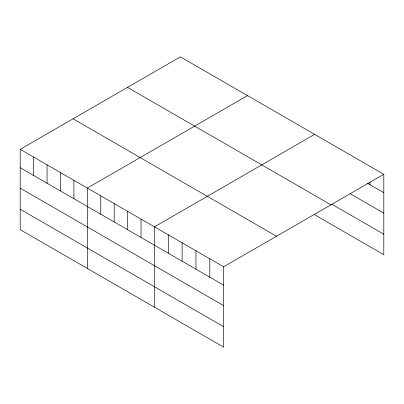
<?xml version="1.0" encoding="UTF-8"?>
<svg xmlns="http://www.w3.org/2000/svg" width="404" height="404" viewBox="0 0 404 404"><rect width="100%" height="100%" fill="white"/><g stroke="black" fill="none" stroke-linecap="round" stroke-linejoin="round"><path stroke-width="0.61" d="M20.2 149.323L223.629 266.771L223.629 347.147L20.2 229.699L20.2 149.323L180.371 56.853L383.8 174.301L383.8 254.677L314.635 214.741M247.501 95.612L87.33 188.082L87.33 268.458M314.635 134.365L154.464 226.841L154.464 307.217M223.629 266.771L383.8 174.301M367.307 183.169L383.8 192.693M350.283 193.794L383.8 213.145M331.659 204.116L383.8 234.219M127.513 87.37L330.942 204.818M73.058 118.806L276.488 236.259M20.2 167.716L223.629 285.163M20.2 188.173L223.629 305.621M20.2 209.247L223.629 326.695M369.968 182.249L369.968 184.704M209.797 258.787L209.797 277.179M195.96 250.803L195.96 269.19M182.128 242.814L182.128 261.206M168.296 234.83L168.296 253.217M141.036 219.089L141.036 237.481M127.608 211.337L127.608 229.73M114.186 203.586L114.186 221.978M100.758 195.834L100.758 214.226M73.907 180.33L73.907 198.723M60.479 172.579L60.479 190.971M47.051 164.827L47.051 183.219M33.628 157.075L33.628 175.467"/></g></svg>
